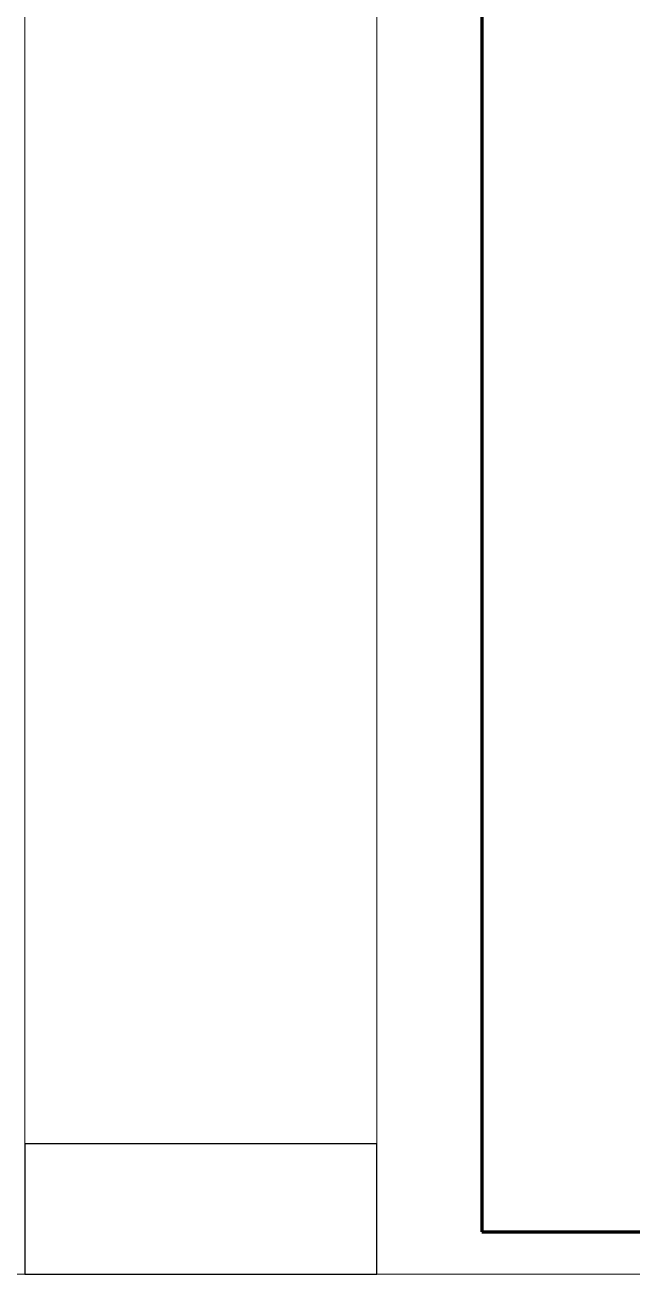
# Model space of a CAD drawing. Extents: x 3968514 to 5230306, y -516551 to -228246.
# Drawn here: x 5029621 to 5044058, y -359553 to -329853 of the extents above; entities that cross this region are included whole.
import ezdxf

# ---------------------------------------------------------------- set-up
doc = ezdxf.new("R2010")
doc.units = 0
doc.header["$LTSCALE"] = 1000
doc.header["$MEASUREMENT"] = 0
doc.layers.add('FRAME', color=3, linetype='Continuous', lineweight=18)

# ---------------------------------------------------------------- blocks, each defined once
blk = doc.blocks.new('A$C0B803521')
at = {"layer": 'FRAME', "lineweight": 18}
for p, q in [((-100043, 93652), (-100043, 34252)), ((-15943, 34252), (-15943, 93652)), ((-100043, 34252), (-15943, 34252))]:
    blk.add_line(p, q, dxfattribs=at)
at = {"layer": 'FRAME', "lineweight": 140}
for p, q in [((-97543, 92652), (-97543, 35252)), ((-97543, 35252), (-16943, 35252))]:
    blk.add_line(p, q, dxfattribs=at)

msp = doc.modelspace()

# ---------------------------------------------------------------- linework, layer by layer
at = {"color": 6}
msp.add_lwpolyline([(5029620.72951, -359553.30351), (5037987.35033, -359553.30351), (5037987.35033, -356456.7028), (5029620.72951, -356456.7028)], close=True, dxfattribs=at)

# ---------------------------------------------------------------- block references
for p in [(5045563.84944, -393805.3043), (5138030.47026, -393805.3043)]:
    msp.add_blockref('A$C0B803521', p)

doc.saveas('drawing.dxf')
